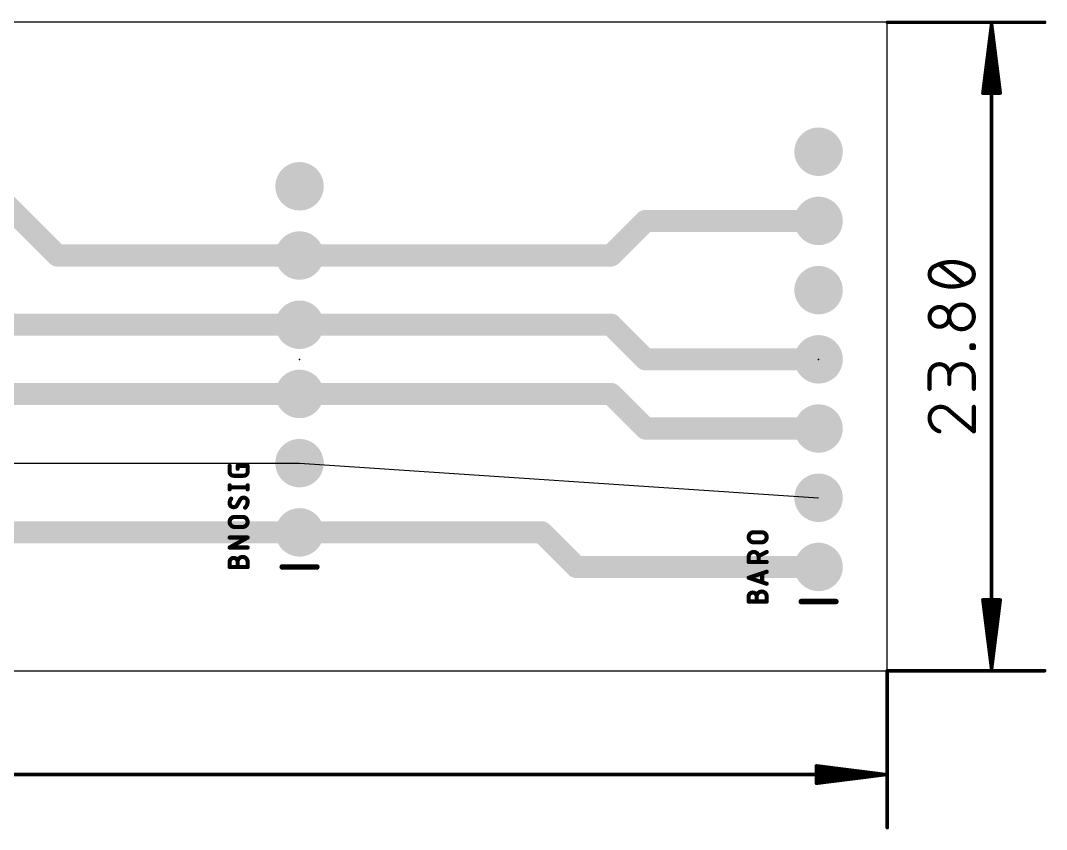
# Model space of a CAD drawing. Extents: x 7.6 to 85.8, y 31 to 60.7.
# Drawn here: x 48.18 to 85.83, y 31 to 60.7 of the extents above; entities that cross this region are included whole.
import ezdxf

# ---------------------------------------------------------------- set-up
doc = ezdxf.new("R2010")
doc.units = 0
for name, color, linetype in [('1', 12, 'CONTINUOUS'), ('17', 110, 'CONTINUOUS'), ('19', 53, 'CONTINUOUS'), ('20', 31, 'CONTINUOUS'), ('23', 53, 'CONTINUOUS'), ('25', 253, 'CONTINUOUS'), ('51', 253, 'CONTINUOUS')]:
    doc.layers.add(name, color=color, linetype=linetype)

# ---------------------------------------------------------------- blocks, each defined once
blk = doc.blocks.new('RECT')
blk.add_solid([(-0.5, -0.5), (0.5, -0.5), (-0.5, 0.5), (0.5, 0.5)])
blk = doc.blocks.new('ROUNDP')
at = {"const_width": 0.5}
blk.add_lwpolyline([(0, -0.25, 1), (0, 0.25, 1), (0, -0.25)], format="xyb", dxfattribs=at)

msp = doc.modelspace()

# ---------------------------------------------------------------- linework, layer by layer
at = {"layer": '1'}
for points, const_width in [([(79.99, 60.63), (85.77, 60.63)], 0.13), ([(83.82, 60.565), (83.5008, 58.03)], 0.13), ([(83.82, 60.565), (83.56, 58.03)], 0.13), ([(83.82, 60.565), (83.69, 58.03)], 0.13), ([(83.82, 36.895), (83.82, 60.565)], 0.13), ([(84.1392, 58.03), (83.82, 60.565)], 0.13), ([(83.95, 58.03), (83.82, 60.565)], 0.13), ([(84.08, 58.03), (83.82, 60.565)], 0.13), ([(43.18, 58.42), (49.53, 52.07)], 0.8128), ([(83.5008, 58.03), (84.1392, 58.03)], 0.13), ([(69.85, 52.07), (71.12, 53.34)], 0.8128), ([(71.12, 53.34), (77.47, 53.34)], 0.8128), ([(49.53, 52.07), (58.42, 52.07)], 0.8128), ([(58.42, 52.07), (69.85, 52.07)], 0.8128), ([(82.8081, 51.0201), (81.9049, 51.7426)], 0.1524), ([(58.42, 49.53), (46.99, 49.53)], 0.8128), ([(58.42, 49.53), (69.85, 49.53)], 0.8128), ([(69.85, 49.53), (71.12, 48.26)], 0.8128), ([(71.12, 48.26), (77.47, 48.26)], 0.8128), ([(83.079, 48.6789), (83.079, 48.7692)], 0.1524), ([(83.079, 48.7692), (83.1693, 48.7692)], 0.1524), ([(83.1693, 48.6789), (83.079, 48.6789)], 0.1524), ([(83.1693, 48.7692), (83.1693, 48.6789)], 0.1524), ([(81.5437, 47.1783), (81.5437, 47.7202)], 0.1524), ([(82.2662, 47.7202), (82.2662, 47.3589)], 0.1524), ([(83.1693, 47.1783), (83.1693, 47.6299)], 0.1524), ([(40.64, 46.99), (58.42, 46.99)], 0.8128), ([(58.42, 46.99), (69.85, 46.99)], 0.8128), ([(69.85, 46.99), (71.12, 45.72)], 0.8128), ([(82.2662, 46.3828), (83.1693, 45.6152)], 0.1524), ([(83.1693, 45.6152), (83.1693, 46.5183)], 0.1524), ([(71.12, 45.72), (77.47, 45.72)], 0.8128), ([(45.72, 41.91), (58.42, 41.91)], 0.8128), ([(58.42, 41.91), (67.31, 41.91)], 0.8128), ([(67.31, 41.91), (68.58, 40.64)], 0.8128), ([(68.58, 40.64), (77.47, 40.64)], 0.8128), ([(83.82, 36.895), (83.5008, 39.43)], 0.13), ([(83.5008, 39.43), (84.1392, 39.43)], 0.13), ([(83.82, 36.895), (83.56, 39.43)], 0.13), ([(83.82, 36.895), (83.69, 39.43)], 0.13), ([(84.1392, 39.43), (83.82, 36.895)], 0.13), ([(83.95, 39.43), (83.82, 36.895)], 0.13), ([(84.08, 39.43), (83.82, 36.895)], 0.13), ([(79.99, 36.83), (79.99, 31.07)], 0.13), ([(79.99, 36.83), (85.77, 36.83)], 0.13), ([(79.925, 33.02), (77.39, 33.3392)], 0.13), ([(77.39, 33.3392), (77.39, 32.7008)], 0.13), ([(79.925, 33.02), (77.39, 33.28)], 0.13), ([(79.925, 33.02), (77.39, 33.15)], 0.13), ([(7.685, 33.02), (79.925, 33.02)], 0.13), ([(77.39, 32.7008), (79.925, 33.02)], 0.13), ([(77.39, 32.89), (79.925, 33.02)], 0.13), ([(77.39, 32.76), (79.925, 33.02)], 0.13)]:
    msp.add_lwpolyline(points, dxfattribs=dict(at, const_width=const_width))
for points, const_width in [([(79.99, 60.6625, 1), (79.99, 60.5975)], 0.065), ([(83.8525, 60.565, 1), (83.7875, 60.565)], 0.065), ([(83.8522, 60.5691, 1), (83.7878, 60.5609)], 0.065), ([(83.8525, 60.5633, 1), (83.7875, 60.5667)], 0.065), ([(83.8525, 60.5667, 1), (83.7875, 60.5633)], 0.065), ([(83.8523, 60.5683, 1), (83.7877, 60.5617)], 0.065), ([(83.8523, 60.5617, 1), (83.7877, 60.5683)], 0.065), ([(83.8522, 60.5609, 1), (83.7878, 60.5691)], 0.065), ([(85.77, 60.5975, 1), (85.77, 60.6625)], 0.065), ([(83.4685, 58.0341, 1), (83.533, 58.0259)], 0.065), ([(83.5008, 58.0625, 1), (83.5008, 57.9975)], 0.065), ([(83.5277, 58.0333, 1), (83.5923, 58.0267)], 0.065), ([(83.6575, 58.0317, 1), (83.7225, 58.0283)], 0.065), ([(83.9175, 58.0283, 1), (83.9825, 58.0317)], 0.065), ([(84.0477, 58.0267, 1), (84.1123, 58.0333)], 0.065), ([(84.107, 58.0259, 1), (84.1715, 58.0341)], 0.065), ([(84.1392, 57.9975, 1), (84.1392, 58.0625)], 0.065), ([(71.12, 53.5432, 1), (71.12, 53.1368)], 0.4064), ([(71.2637, 53.1963, 1), (70.9763, 53.4837)], 0.4064), ([(77.47, 53.1368, 1), (77.47, 53.5432)], 0.4064), ([(49.53, 52.2732, 1), (49.53, 51.8668)], 0.4064), ([(49.3863, 51.9263, 1), (49.6737, 52.2137)], 0.4064), ([(58.42, 52.2732, 1), (58.42, 51.8668)], 0.4064), ([(58.42, 51.8668, 1), (58.42, 52.2732)], 0.4064), ([(69.7063, 52.2137, 1), (69.9937, 51.9263)], 0.4064), ([(69.85, 51.8668, 1), (69.85, 52.2732)], 0.4064), ([(81.7695, 51.6975, 0.3205), (81.5437, 51.3814)], 0.1524), ([(82.3565, 51.8329, 0.1139), (81.7695, 51.6975)], 0.1524), ([(81.7528, 51.7317, 1), (81.7862, 51.6632)], 0.0762), ([(81.7818, 51.6614, 1), (81.7571, 51.7335)], 0.0762), ([(81.9287, 51.7724, 1), (81.8811, 51.7129)], 0.0762), ([(82.9435, 51.6975, 0.1139), (82.3565, 51.8329)], 0.1524), ([(82.3565, 51.871, 1), (82.3565, 51.7948)], 0.0762), ([(82.3565, 51.7948, 1), (82.3565, 51.871)], 0.0762), ([(83.1693, 51.3814, 0.3205), (82.9435, 51.6975)], 0.1524), ([(82.9559, 51.7335, 1), (82.9312, 51.6614)], 0.0762), ([(82.9268, 51.6632, 1), (82.9602, 51.7317)], 0.0762), ([(81.5437, 51.3814, 0.3205), (81.7695, 51.0653)], 0.1524), ([(81.5818, 51.3814, 1), (81.5056, 51.3814)], 0.0762), ([(81.5056, 51.3814, 1), (81.5818, 51.3814)], 0.0762), ([(82.9435, 51.0653, 0.3205), (83.1693, 51.3814)], 0.1524), ([(83.2074, 51.3814, 1), (83.1312, 51.3814)], 0.0762), ([(83.1312, 51.3814, 1), (83.2074, 51.3814)], 0.0762), ([(81.7695, 51.0653, 0.1139), (82.3565, 50.9298)], 0.1524), ([(81.7862, 51.0995, 1), (81.7528, 51.031)], 0.0762), ([(81.7571, 51.0292, 1), (81.7818, 51.1013)], 0.0762), ([(82.3565, 50.9298, 0.1139), (82.9435, 51.0653)], 0.1524), ([(82.3565, 50.9679, 1), (82.3565, 50.8917)], 0.0762), ([(82.3565, 50.8917, 1), (82.3565, 50.9679)], 0.0762), ([(82.7843, 50.9904, 1), (82.8319, 51.0499)], 0.0762), ([(82.9312, 51.1013, 1), (82.9559, 51.0292)], 0.0762), ([(82.9602, 51.031, 1), (82.9268, 51.0995)], 0.0762), ([(81.9049, 50.1795, 1), (81.9049, 49.457)], 0.1524), ([(81.9049, 49.457, 1), (81.9049, 50.1795)], 0.1524), ([(81.9049, 50.2176, 1), (81.9049, 50.1414)], 0.0762), ([(81.9049, 50.1414, 1), (81.9049, 50.2176)], 0.0762), ([(82.7177, 50.2698, 1), (82.7177, 49.3667)], 0.1524), ([(82.7177, 49.3667, 1), (82.7177, 50.2698)], 0.1524), ([(82.7177, 50.3079, 1), (82.7177, 50.2317)], 0.0762), ([(82.7177, 50.2317, 1), (82.7177, 50.3079)], 0.0762), ([(58.42, 49.7332, 1), (58.42, 49.3268)], 0.4064), ([(58.42, 49.3268, 1), (58.42, 49.7332)], 0.4064), ([(69.9937, 49.6737, 1), (69.7063, 49.3863)], 0.4064), ([(69.85, 49.3268, 1), (69.85, 49.7332)], 0.4064), ([(81.9049, 49.4951, 1), (81.9049, 49.4189)], 0.0762), ([(81.9049, 49.4189, 1), (81.9049, 49.4951)], 0.0762), ([(82.7177, 49.4048, 1), (82.7177, 49.3286)], 0.0762), ([(82.7177, 49.3286, 1), (82.7177, 49.4048)], 0.0762), ([(71.12, 48.4632, 1), (71.12, 48.0568)], 0.4064), ([(70.9763, 48.1163, 1), (71.2637, 48.4037)], 0.4064), ([(77.47, 48.0568, 1), (77.47, 48.4632)], 0.4064), ([(83.1171, 48.7692, 1), (83.0409, 48.7692)], 0.0762), ([(83.079, 48.8073, 1), (83.079, 48.7311)], 0.0762), ([(83.079, 48.717, 1), (83.079, 48.6408)], 0.0762), ([(83.0409, 48.6789, 1), (83.1171, 48.6789)], 0.0762), ([(83.2074, 48.7692, 1), (83.1312, 48.7692)], 0.0762), ([(83.1312, 48.6789, 1), (83.2074, 48.6789)], 0.0762), ([(83.1693, 48.7311, 1), (83.1693, 48.8073)], 0.0762), ([(83.1693, 48.6408, 1), (83.1693, 48.717)], 0.0762), ([(82.2662, 47.7202, 1), (81.5437, 47.7202)], 0.1524), ([(83.1693, 47.6299, 1), (82.2662, 47.6299)], 0.1524), ([(81.5818, 47.7202, 1), (81.5056, 47.7202)], 0.0762), ([(81.5056, 47.7202, 1), (81.5818, 47.7202)], 0.0762), ([(82.3043, 47.7202, 1), (82.2281, 47.7202)], 0.0762), ([(82.2281, 47.7202, 1), (82.3043, 47.7202)], 0.0762), ([(82.2281, 47.6299, 1), (82.3043, 47.6299)], 0.0762), ([(83.2074, 47.6299, 1), (83.1312, 47.6299)], 0.0762), ([(83.1312, 47.6299, 1), (83.2074, 47.6299)], 0.0762), ([(58.42, 47.1932, 1), (58.42, 46.7868)], 0.4064), ([(58.42, 46.7868, 1), (58.42, 47.1932)], 0.4064), ([(69.9937, 47.1337, 1), (69.7063, 46.8463)], 0.4064), ([(69.85, 46.7868, 1), (69.85, 47.1932)], 0.4064), ([(81.5056, 47.1783, 1), (81.5818, 47.1783)], 0.0762), ([(82.2281, 47.3589, 1), (82.3043, 47.3589)], 0.0762), ([(83.1312, 47.1783, 1), (83.2074, 47.1783)], 0.0762), ([(81.9501, 46.5183, 0.4142), (81.5437, 46.1119)], 0.1524), ([(82.2662, 46.3828, 0.2053), (81.9501, 46.5183)], 0.1524), ([(81.9501, 46.5564, 1), (81.9501, 46.4802)], 0.0762), ([(81.9501, 46.4802, 1), (81.9501, 46.5564)], 0.0762), ([(82.2909, 46.4119, 1), (82.2415, 46.3538)], 0.0762), ([(82.2386, 46.3566, 1), (82.2938, 46.4091)], 0.0762), ([(83.2074, 46.5183, 1), (83.1312, 46.5183)], 0.0762), ([(71.12, 45.9232, 1), (71.12, 45.5168)], 0.4064), ([(70.9763, 45.5763, 1), (71.2637, 45.8637)], 0.4064), ([(77.47, 45.5168, 1), (77.47, 45.9232)], 0.4064), ([(81.5437, 46.1119, 0.3252), (81.9049, 45.6152)], 0.1524), ([(81.5818, 46.1119, 1), (81.5056, 46.1119)], 0.0762), ([(81.5056, 46.1119, 1), (81.5818, 46.1119)], 0.0762), ([(81.8932, 45.579, 1), (81.9167, 45.6514)], 0.0762), ([(83.1312, 45.6152, 1), (83.2074, 45.6152)], 0.0762), ([(83.1446, 45.5862, 1), (83.194, 45.6442)], 0.0762), ([(58.42, 42.1132, 1), (58.42, 41.7068)], 0.4064), ([(58.42, 41.7068, 1), (58.42, 42.1132)], 0.4064), ([(67.4537, 42.0537, 1), (67.1663, 41.7663)], 0.4064), ([(67.31, 41.7068, 1), (67.31, 42.1132)], 0.4064), ([(68.58, 40.8432, 1), (68.58, 40.4368)], 0.4064), ([(77.47, 40.4368, 1), (77.47, 40.8432)], 0.4064), ([(68.4363, 40.4963, 1), (68.7237, 40.7837)], 0.4064), ([(83.533, 39.4341, 1), (83.4685, 39.4259)], 0.065), ([(83.5008, 39.4625, 1), (83.5008, 39.3975)], 0.065), ([(83.5923, 39.4333, 1), (83.5277, 39.4267)], 0.065), ([(83.7225, 39.4317, 1), (83.6575, 39.4283)], 0.065), ([(83.9825, 39.4283, 1), (83.9175, 39.4317)], 0.065), ([(84.1123, 39.4267, 1), (84.0477, 39.4333)], 0.065), ([(84.1715, 39.4259, 1), (84.107, 39.4341)], 0.065), ([(84.1392, 39.3975, 1), (84.1392, 39.4625)], 0.065), ([(83.7878, 36.8991, 1), (83.8522, 36.8909)], 0.065), ([(83.7877, 36.8983, 1), (83.8523, 36.8917)], 0.065), ([(83.7875, 36.8933, 1), (83.8525, 36.8967)], 0.065), ([(83.7875, 36.8967, 1), (83.8525, 36.8933)], 0.065), ([(83.7875, 36.895, 1), (83.8525, 36.895)], 0.065), ([(83.7877, 36.8917, 1), (83.8523, 36.8983)], 0.065), ([(83.7878, 36.8909, 1), (83.8522, 36.8991)], 0.065), ([(80.0225, 36.83, 1), (79.9575, 36.83)], 0.065), ([(79.99, 36.8625, 1), (79.99, 36.7975)], 0.065), ([(85.77, 36.7975, 1), (85.77, 36.8625)], 0.065), ([(77.3941, 33.3715, 1), (77.3859, 33.307)], 0.065), ([(77.4225, 33.3392, 1), (77.3575, 33.3392)], 0.065), ([(77.3933, 33.3123, 1), (77.3867, 33.2477)], 0.065), ([(77.3917, 33.1825, 1), (77.3883, 33.1175)], 0.065), ([(77.3883, 32.9225, 1), (77.3917, 32.8575)], 0.065), ([(77.3867, 32.7923, 1), (77.3933, 32.7277)], 0.065), ([(77.3859, 32.733, 1), (77.3941, 32.6685)], 0.065), ([(79.9291, 32.9878, 1), (79.9209, 33.0522)], 0.065), ([(79.9209, 32.9878, 1), (79.9291, 33.0522)], 0.065), ([(79.9283, 32.9877, 1), (79.9217, 33.0523)], 0.065), ([(79.9217, 32.9877, 1), (79.9283, 33.0523)], 0.065), ([(79.9233, 32.9875, 1), (79.9267, 33.0525)], 0.065), ([(79.9267, 32.9875, 1), (79.9233, 33.0525)], 0.065), ([(79.925, 32.9875, 1), (79.925, 33.0525)], 0.065), ([(77.3575, 32.7008, 1), (77.4225, 32.7008)], 0.065), ([(79.9575, 31.07, 1), (80.0225, 31.07)], 0.065)]:
    msp.add_lwpolyline(points, format="xyb", dxfattribs=dict(at, const_width=const_width))
at = {"layer": '19'}
for p, q in [((10.16, 44.45), (58.42, 44.45)), ((58.42, 44.45), (77.47, 43.18))]:
    msp.add_line(p, q, dxfattribs=at)
at = {"layer": '20'}
for p, q in [((79.99, 60.63), (7.62, 60.63)), ((79.99, 36.83), (79.99, 60.63)), ((7.62, 36.83), (79.99, 36.83))]:
    msp.add_line(p, q, dxfattribs=at)
at = {"layer": '23'}
for p in [(58.42, 48.26), (77.47, 48.26)]:
    msp.add_point(p, dxfattribs=at)
at = {"layer": '25', "const_width": 0.1524}
for points in [[(55.8546, 44.1336), (55.8546, 44.3538)], [(56.3682, 43.9869), (56.0014, 43.9869)], [(56.1481, 44.2437), (56.1481, 44.3538)], [(56.1481, 44.3538), (56.515, 44.3538)], [(56.515, 44.3538), (56.515, 44.1336)], [(55.8546, 43.4873), (55.8546, 43.6341)], [(56.515, 43.4873), (56.515, 43.6341)], [(55.8546, 43.5607), (56.515, 43.5607)], [(56.2398, 43.1099), (56.1298, 42.9082)], [(56.038, 42.4762), (56.3316, 42.4762)], [(56.3316, 42.1093), (56.038, 42.1093)], [(75.088, 41.9133), (75.3816, 41.9133)], [(55.8546, 41.3534), (56.515, 41.7203)], [(56.515, 41.7203), (55.8546, 41.7203)], [(56.515, 41.3534), (55.8546, 41.3534)], [(75.3816, 41.5464), (75.088, 41.5464)], [(74.9046, 40.8228), (74.9046, 41.0062)], [(75.565, 41.1897), (75.2715, 41.0429)], [(75.2715, 41.0062), (75.2715, 40.8228)], [(55.8546, 40.64), (55.8546, 40.8234)], [(56.515, 40.64), (55.8546, 40.64)], [(56.1481, 40.64), (56.1481, 40.8234)], [(56.515, 40.8234), (56.515, 40.64)], [(75.565, 40.8228), (74.9046, 40.8228)], [(74.9046, 40.2425), (75.565, 40.4626)], [(75.565, 40.0223), (74.9046, 40.2425)], [(75.3999, 40.4076), (75.3999, 40.0774)], [(74.9046, 39.37), (74.9046, 39.5534)], [(75.1981, 39.37), (75.1981, 39.5534)], [(75.565, 39.5534), (75.565, 39.37)], [(75.565, 39.37), (74.9046, 39.37)]]:
    msp.add_lwpolyline(points, dxfattribs=at)
at = {"layer": '25'}
for points, const_width in [([(55.8927, 44.3538, 1), (55.8165, 44.3538)], 0.0762), ([(55.8546, 44.1336, 0.4142), (56.0014, 43.9869)], 0.1524), ([(55.8927, 44.1336, 1), (55.8165, 44.1336)], 0.0762), ([(55.8165, 44.1336, 1), (55.8927, 44.1336)], 0.0762), ([(56.0014, 44.025, 1), (56.0014, 43.9488)], 0.0762), ([(56.0014, 43.9488, 1), (56.0014, 44.025)], 0.0762), ([(56.1862, 44.3538, 1), (56.11, 44.3538)], 0.0762), ([(56.1481, 44.3919, 1), (56.1481, 44.3157)], 0.0762), ([(56.11, 44.2437, 1), (56.1862, 44.2437)], 0.0762), ([(56.3682, 43.9869, 0.4142), (56.515, 44.1336)], 0.1524), ([(56.3682, 44.025, 1), (56.3682, 43.9488)], 0.0762), ([(56.3682, 43.9488, 1), (56.3682, 44.025)], 0.0762), ([(56.5531, 44.3538, 1), (56.4769, 44.3538)], 0.0762), ([(56.5531, 44.1336, 1), (56.4769, 44.1336)], 0.0762), ([(56.4769, 44.1336, 1), (56.5531, 44.1336)], 0.0762), ([(56.515, 44.3157, 1), (56.515, 44.3919)], 0.0762), ([(55.8927, 43.6341, 1), (55.8165, 43.6341)], 0.0762), ([(56.5531, 43.6341, 1), (56.4769, 43.6341)], 0.0762), ([(55.8546, 43.5988, 1), (55.8546, 43.5226)], 0.0762), ([(55.8165, 43.4873, 1), (55.8927, 43.4873)], 0.0762), ([(56.4769, 43.4873, 1), (56.5531, 43.4873)], 0.0762), ([(56.515, 43.5226, 1), (56.515, 43.5988)], 0.0762), ([(55.9096, 43.1466, 0.1623), (55.8546, 42.9815)], 0.1524), ([(55.8546, 42.9815, 0.4142), (56.0014, 42.8348)], 0.1524), ([(55.8927, 42.9815, 1), (55.8165, 42.9815)], 0.0762), ([(55.8165, 42.9815, 1), (55.8927, 42.9815)], 0.0762), ([(55.9401, 43.1238, 1), (55.8792, 43.1695)], 0.0762), ([(56.0014, 42.8348, 0.2656), (56.1298, 42.9082)], 0.1524), ([(56.0963, 42.9264, 1), (56.1632, 42.8899)], 0.0762), ([(56.1626, 42.8888, 1), (56.0969, 42.9275)], 0.0762), ([(56.3682, 43.1833, 0.2656), (56.2398, 43.1099)], 0.1524), ([(56.207, 43.1293, 1), (56.2727, 43.0906)], 0.0762), ([(56.2733, 43.0917, 1), (56.2064, 43.1282)], 0.0762), ([(56.515, 43.0366, 0.4142), (56.3682, 43.1833)], 0.1524), ([(56.3682, 43.2214, 1), (56.3682, 43.1452)], 0.0762), ([(56.3682, 43.1452, 1), (56.3682, 43.2214)], 0.0762), ([(56.4233, 42.8164, 0.2), (56.515, 43.0366)], 0.1524), ([(56.5531, 43.0366, 1), (56.4769, 43.0366)], 0.0762), ([(56.4769, 43.0366, 1), (56.5531, 43.0366)], 0.0762), ([(56.038, 42.4762, 1), (56.038, 42.1093)], 0.1524), ([(56.0014, 42.8729, 1), (56.0014, 42.7967)], 0.0762), ([(56.038, 42.5143, 1), (56.038, 42.4381)], 0.0762), ([(56.0014, 42.7967, 1), (56.0014, 42.8729)], 0.0762), ([(56.038, 42.4381, 1), (56.038, 42.5143)], 0.0762), ([(56.3316, 42.1093, 1), (56.3316, 42.4762)], 0.1524), ([(56.3316, 42.5143, 1), (56.3316, 42.4381)], 0.0762), ([(56.3316, 42.4381, 1), (56.3316, 42.5143)], 0.0762), ([(56.3964, 42.8435, 1), (56.4501, 42.7894)], 0.0762), ([(56.038, 42.1474, 1), (56.038, 42.0712)], 0.0762), ([(56.038, 42.0712, 1), (56.038, 42.1474)], 0.0762), ([(56.3316, 42.1474, 1), (56.3316, 42.0712)], 0.0762), ([(56.3316, 42.0712, 1), (56.3316, 42.1474)], 0.0762), ([(75.088, 41.9133, 1), (75.088, 41.5464)], 0.1524), ([(75.088, 41.9514, 1), (75.088, 41.8752)], 0.0762), ([(75.088, 41.8752, 1), (75.088, 41.9514)], 0.0762), ([(75.3816, 41.5464, 1), (75.3816, 41.9133)], 0.1524), ([(75.3816, 41.9514, 1), (75.3816, 41.8752)], 0.0762), ([(75.3816, 41.8752, 1), (75.3816, 41.9514)], 0.0762), ([(55.8546, 41.7584, 1), (55.8546, 41.6822)], 0.0762), ([(55.8546, 41.3915, 1), (55.8546, 41.3153)], 0.0762), ([(55.8361, 41.3867, 1), (55.8731, 41.3201)], 0.0762), ([(56.5335, 41.687, 1), (56.4965, 41.7536)], 0.0762), ([(56.515, 41.6822, 1), (56.515, 41.7584)], 0.0762), ([(56.515, 41.3153, 1), (56.515, 41.3915)], 0.0762), ([(75.088, 41.5845, 1), (75.088, 41.5083)], 0.0762), ([(75.088, 41.5083, 1), (75.088, 41.5845)], 0.0762), ([(75.3816, 41.5845, 1), (75.3816, 41.5083)], 0.0762), ([(75.3816, 41.5083, 1), (75.3816, 41.5845)], 0.0762), ([(56.1481, 40.8234, 1), (55.8546, 40.8234)], 0.1524), ([(56.515, 40.8234, 1), (56.1481, 40.8234)], 0.1524), ([(75.2715, 41.0062, 1), (74.9046, 41.0062)], 0.1524), ([(74.9427, 41.0062, 1), (74.8665, 41.0062)], 0.0762), ([(75.2545, 41.077, 1), (75.2885, 41.0088)], 0.0762), ([(75.3096, 41.0062, 1), (75.2334, 41.0062)], 0.0762), ([(75.582, 41.1556, 1), (75.548, 41.2238)], 0.0762), ([(55.8927, 40.8234, 1), (55.8165, 40.8234)], 0.0762), ([(55.8165, 40.8234, 1), (55.8927, 40.8234)], 0.0762), ([(55.8546, 40.6781, 1), (55.8546, 40.6019)], 0.0762), ([(55.8165, 40.64, 1), (55.8927, 40.64)], 0.0762), ([(56.1862, 40.8234, 1), (56.11, 40.8234)], 0.0762), ([(56.11, 40.8234, 1), (56.1862, 40.8234)], 0.0762), ([(56.11, 40.8234, 1), (56.1862, 40.8234)], 0.0762), ([(56.11, 40.64, 1), (56.1862, 40.64)], 0.0762), ([(56.5531, 40.8234, 1), (56.4769, 40.8234)], 0.0762), ([(56.4769, 40.8234, 1), (56.5531, 40.8234)], 0.0762), ([(56.4769, 40.64, 1), (56.5531, 40.64)], 0.0762), ([(56.515, 40.6019, 1), (56.515, 40.6781)], 0.0762), ([(74.8665, 41.0062, 1), (74.9427, 41.0062)], 0.0762), ([(74.9046, 40.8609, 1), (74.9046, 40.7847)], 0.0762), ([(74.8665, 40.8228, 1), (74.9427, 40.8228)], 0.0762), ([(75.2334, 41.0062, 1), (75.3096, 41.0062)], 0.0762), ([(75.2334, 40.8228, 1), (75.3096, 40.8228)], 0.0762), ([(75.565, 40.7847, 1), (75.565, 40.8609)], 0.0762), ([(74.9166, 40.2786, 1), (74.8926, 40.2063)], 0.0762), ([(74.8926, 40.2786, 1), (74.9166, 40.2063)], 0.0762), ([(75.438, 40.4076, 1), (75.3618, 40.4076)], 0.0762), ([(75.577, 40.4264, 1), (75.553, 40.4987)], 0.0762), ([(75.3618, 40.0774, 1), (75.438, 40.0774)], 0.0762), ([(75.553, 39.9862, 1), (75.577, 40.0585)], 0.0762), ([(75.1981, 39.5534, 1), (74.9046, 39.5534)], 0.1524), ([(74.9427, 39.5534, 1), (74.8665, 39.5534)], 0.0762), ([(74.8665, 39.5534, 1), (74.9427, 39.5534)], 0.0762), ([(75.565, 39.5534, 1), (75.1981, 39.5534)], 0.1524), ([(75.2362, 39.5534, 1), (75.16, 39.5534)], 0.0762), ([(75.16, 39.5534, 1), (75.2362, 39.5534)], 0.0762), ([(75.16, 39.5534, 1), (75.2362, 39.5534)], 0.0762), ([(75.6031, 39.5534, 1), (75.5269, 39.5534)], 0.0762), ([(75.5269, 39.5534, 1), (75.6031, 39.5534)], 0.0762), ([(74.9046, 39.4081, 1), (74.9046, 39.3319)], 0.0762), ([(74.8665, 39.37, 1), (74.9427, 39.37)], 0.0762), ([(75.16, 39.37, 1), (75.2362, 39.37)], 0.0762), ([(75.5269, 39.37, 1), (75.6031, 39.37)], 0.0762), ([(75.565, 39.3319, 1), (75.565, 39.4081)], 0.0762)]:
    msp.add_lwpolyline(points, format="xyb", dxfattribs=dict(at, const_width=const_width))
at = {"layer": '51', "const_width": 0.2032}
for points in [[(57.785, 40.64), (59.055, 40.64)], [(76.835, 39.37), (78.105, 39.37)]]:
    msp.add_lwpolyline(points, dxfattribs=at)
at = {"layer": '51', "const_width": 0.1016}
for points in [[(57.785, 40.6908, 1), (57.785, 40.5892)], [(59.055, 40.5892, 1), (59.055, 40.6908)], [(76.835, 39.4208, 1), (76.835, 39.3192)], [(78.105, 39.3192, 1), (78.105, 39.4208)]]:
    msp.add_lwpolyline(points, format="xyb", dxfattribs=at)

# ---------------------------------------------------------------- block references
at = {"layer": '17', "xscale": 1.778, "yscale": 1.778, "rotation": 180}
for p in [(77.47, 55.88), (77.47, 55.88), (58.42, 54.61), (58.42, 54.61), (77.47, 53.34), (77.47, 53.34), (58.42, 52.07), (58.42, 52.07), (77.47, 50.8), (77.47, 50.8), (58.42, 49.53), (58.42, 49.53), (77.47, 48.26), (77.47, 48.26), (58.42, 46.99), (58.42, 46.99), (77.47, 45.72), (77.47, 45.72), (58.42, 44.45), (58.42, 44.45), (77.47, 43.18), (77.47, 43.18), (58.42, 41.91), (58.42, 41.91), (77.47, 40.64), (77.47, 40.64)]:
    msp.add_blockref('ROUNDP', p, dxfattribs=at)
at = {"layer": '51', "xscale": 0.508, "yscale": 0.508, "rotation": 90}
for p in [(77.47, 55.88), (58.42, 54.61), (77.47, 53.34), (58.42, 52.07), (77.47, 50.8), (58.42, 49.53), (77.47, 48.26), (58.42, 46.99), (77.47, 45.72), (58.42, 44.45), (77.47, 43.18), (58.42, 41.91), (77.47, 40.64)]:
    msp.add_blockref('RECT', p, dxfattribs=at)

doc.saveas('drawing.dxf')
